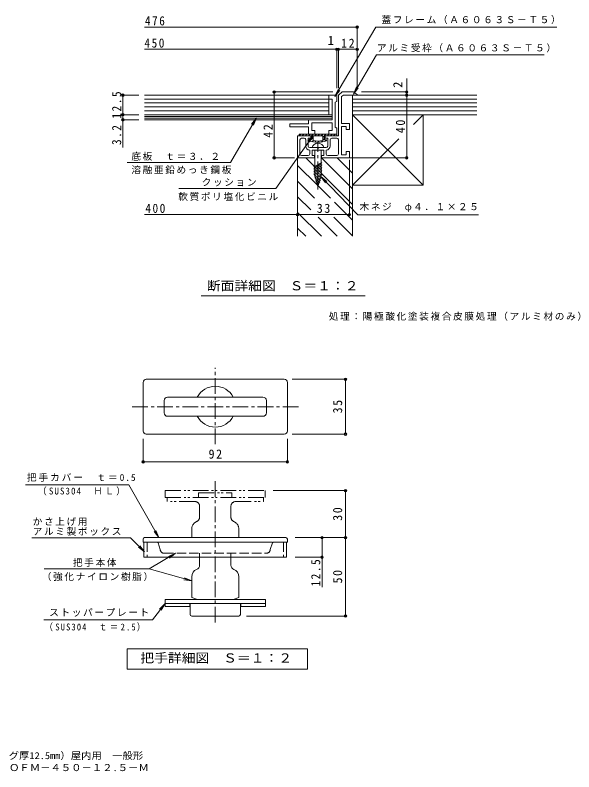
# Model space of a CAD drawing. Units: millimetres, scale not verified. Extents: x -315 to 342, y -273 to 210.
# Drawn here: x -14.3 to 342, y -273 to 209.7 of the extents above; entities that cross this region are included whole.
import ezdxf
from ezdxf.enums import TextEntityAlignment as Align

# ---------------------------------------------------------------- set-up
doc = ezdxf.new("R2010")
doc.units = ezdxf.units.MM
doc.header["$LTSCALE"] = 2
doc.header["$PDMODE"] = 32
doc.header["$PDSIZE"] = 1.6
for name, pattern in [('CHAIN1', [8, 5, -1, 1, -1]), ('CHAIN2', [12, 9, -1, 1, -1]), ('DASHED3', [4, 3, -1]), ('DOUBLE_CHAIN1', [8.8, 5, -1, 0.6, -0.6, 0.6, -1])]:
    doc.linetypes.add(name, pattern=pattern)
for name, color, linetype, lineweight in [('D-0', 3, 'Continuous', 9), ('D-1', 2, 'Continuous', 9), ('D-2', 3, 'Continuous', 9), ('D-4', 7, 'Continuous', 9), ('D-5', 7, 'Continuous', 9), ('D-6', 6, 'Continuous', 5)]:
    doc.layers.add(name, color=color, linetype=linetype, lineweight=lineweight)
doc.layers.add('F-0', color=7, linetype='Continuous')
doc.styles.add('ＭＳ ゴシック', font='')
doc.styles.get('ＭＳ ゴシック').set_extended_font_data('MS Gothic')

msp = doc.modelspace()

# ---------------------------------------------------------------- linework, layer by layer
at = {"layer": 'D-0', "linetype": 'CHAIN1'}
for p, q in [((113.292, -63.887), (113.292, -15.251)), ((60.325, -40.086), (166.574, -40.086)), ((113.292, -87.642), (113.292, -179.404))]:
    msp.add_line(p, q, dxfattribs=at)
at = {"layer": 'D-0'}
for p, q in [((157.292, -22.586), (69.292, -22.586)), ((67.292, -55.586), (67.292, -24.586)), ((159.292, -55.586), (159.292, -24.586)), ((80.692, -43.986), (80.692, -36.186)), ((143.692, -33.986), (82.892, -33.986)), ((145.892, -43.986), (145.892, -36.186)), ((143.692, -46.186), (82.892, -46.186)), ((69.292, -57.586), (157.292, -57.586)), ((67.292, -124.486), (67.292, -126.586)), ((158.392, -123.586), (68.192, -123.586)), ((159.292, -124.486), (159.292, -126.586)), ((149.731, -126.586), (67.292, -126.586)), ((67.792, -126.586), (67.792, -136.086)), ((150.211, -126.586), (159.292, -126.586)), ((158.792, -126.586), (158.792, -136.086)), ((158.792, -136.086), (67.792, -136.086)), ((103.292, -141.086), (103.292, -136.086)), ((123.292, -141.086), (123.292, -136.086)), ((98.292, -148.486), (98.292, -161.686)), ((128.292, -148.502), (128.292, -161.686)), ((81.292, -163.086), (145.292, -163.086)), ((81.292, -163.086), (81.292, -167.586)), ((98.292, -161.686), (101.292, -162.786)), ((101.292, -162.786), (101.292, -163.086)), ((128.292, -161.686), (125.292, -162.786)), ((125.292, -162.786), (125.292, -163.086)), ((145.292, -163.086), (145.292, -167.586)), ((81.292, -165.586), (145.292, -165.586)), ((81.292, -167.586), (97.042, -167.586)), ((97.042, -165.586), (97.042, -167.586)), ((97.292, -172.586), (97.292, -165.586)), ((129.292, -172.586), (129.292, -165.586)), ((129.542, -165.586), (129.542, -167.586)), ((129.542, -167.586), (145.292, -167.586)), ((128.292, -173.586), (98.292, -173.586))]:
    msp.add_line(p, q, dxfattribs=at)
at = {"layer": 'D-0', "linetype": 'DOUBLE_CHAIN1'}
for p, q in [((81.392, -93.586), (145.192, -93.586)), ((81.392, -93.586), (81.392, -98.086)), ((102.692, -95.086), (123.892, -95.086)), ((102.692, -95.086), (102.692, -98.086)), ((123.892, -95.086), (123.892, -98.086)), ((145.192, -93.586), (145.192, -98.086)), ((81.392, -98.086), (145.192, -98.086)), ((82.592, -98.086), (82.592, -100.586)), ((100.292, -100.586), (82.592, -100.586)), ((126.292, -100.586), (143.992, -100.586)), ((143.992, -98.086), (143.992, -100.586)), ((103.292, -110.586), (103.292, -103.586)), ((123.292, -110.586), (123.292, -103.586)), ((98.292, -117.986), (98.292, -123.586)), ((128.292, -118.002), (128.292, -123.586))]:
    msp.add_line(p, q, dxfattribs=at)
at = {"layer": 'D-0', "linetype": 'DASHED3'}
for p, q in [((69.792, -126.586), (69.792, -136.086)), ((76.853, -126.947), (78.192, -131.086)), ((149.731, -126.947), (148.392, -131.086)), ((156.792, -126.586), (156.792, -136.086)), ((80.692, -133.586), (145.892, -133.586)), ((103.292, -136.086), (103.292, -133.586)), ((123.292, -136.086), (123.292, -133.586))]:
    msp.add_line(p, q, dxfattribs=at)
at = {"layer": 'D-0', "color": 7}
msp.add_lwpolyline([(57.019, -207.522), (57.019, -194.522), (172.019, -194.522), (172.019, -207.522)], close=True, dxfattribs=at)
at = {"layer": 'D-0'}
for centre, radius, start, end in [((69.292, -24.586), 2, 90, 180), ((157.292, -24.586), 2, 0, 90), ((113.292, -40.086), 13, 27.9843, 152.0157), ((82.892, -36.186), 2.2, 90, 180), ((143.692, -36.186), 2.2, 0, 90), ((82.892, -43.986), 2.2, 180, 270), ((113.292, -40.086), 13, 207.9843, 332.0157), ((143.692, -43.986), 2.2, 270, 0), ((69.292, -55.586), 2, 180, 270), ((157.292, -55.586), 2, 270, 0), ((68.192, -124.486), 0.9, 90, 180), ((158.392, -124.486), 0.9, 0, 90), ((103.292, -148.502), 5, 112.02434, 180), ((100.292, -141.086), 3, 292.02405, 0), ((126.292, -141.086), 3, 180, 247.97595), ((123.292, -148.502), 5, 0, 67.97566), ((98.292, -172.586), 1, 180, 270), ((128.292, -172.586), 1, 270, 0)]:
    msp.add_arc(centre, radius, start, end, dxfattribs=at)
at = {"layer": 'D-0', "linetype": 'DOUBLE_CHAIN1'}
for centre, radius, start, end in [((100.292, -103.586), 3, 0, 90), ((126.292, -103.586), 3, 90, 180), ((100.292, -110.586), 3, 292.02405, 0), ((126.292, -110.586), 3, 180, 247.97595), ((103.292, -118.002), 5, 112.02371, 180), ((123.292, -118.002), 5, 0, 67.97629)]:
    msp.add_arc(centre, radius, start, end, dxfattribs=at)
at = {"layer": 'D-0', "linetype": 'DASHED3'}
for centre, radius, start, end in [((150.211, -127.086), 0.5, 90, 163.8992), ((80.692, -131.086), 2.5, 180, 270), ((145.892, -131.086), 2.5, 270, 0)]:
    msp.add_arc(centre, radius, start, end, dxfattribs=at)
at = {"layer": 'D-1'}
for p, q in [((194.99, 158.651), (193.789, 157.689)), ((194.99, 158.651), (203.789, 158.651)), ((203.789, 159.151), (203.789, 158.651)), ((196.789, 138.651), (196.789, 136.651)), ((165.789, 132.651), (165.789, 118.651)), ((174.539, 132.651), (165.789, 132.651)), ((166.789, 133.651), (190.789, 133.651)), ((166.789, 133.651), (166.789, 132.651)), ((166.789, 132.651), (167.789, 133.651)), ((170.039, 131.151), (168.289, 131.151)), ((168.789, 132.651), (169.789, 133.651)), ((170.789, 132.651), (171.789, 133.651)), ((172.789, 132.651), (173.789, 133.651)), ((174.539, 132.401), (175.789, 133.651)), ((174.539, 132.651), (174.539, 130.151)), ((174.539, 130.401), (175.789, 131.651)), ((175.789, 132.651), (175.789, 129.651)), ((181.789, 132.651), (175.789, 132.651)), ((176.789, 132.651), (177.789, 133.651)), ((178.789, 132.651), (179.789, 133.651)), ((180.787, 128.648), (183.039, 130.901)), ((180.789, 132.651), (181.789, 133.651)), ((181.789, 131.651), (183.789, 133.651)), ((181.789, 129.651), (181.789, 132.651)), ((183.039, 132.65), (190.789, 132.651)), ((183.039, 130.151), (183.039, 132.651)), ((184.789, 132.65), (185.789, 133.651)), ((186.789, 132.65), (187.789, 133.651)), ((190.789, 131.151), (187.539, 131.151)), ((188.789, 132.651), (189.789, 133.651)), ((190.789, 132.651), (190.789, 133.651)), ((167.289, 130.151), (167.289, 121.151)), ((171.039, 126.151), (171.039, 130.151)), ((173.289, 130.151), (173.289, 129.551)), ((174.539, 130.151), (173.289, 130.151)), ((173.579, 129.441), (174.289, 130.151)), ((175.109, 128.97), (175.789, 129.651)), ((176.787, 128.649), (177.527, 129.389)), ((178.655, 128.517), (179.488, 129.35)), ((184.289, 130.151), (183.039, 130.151)), ((183.362, 129.223), (184.289, 130.151)), ((184.289, 129.551), (184.289, 130.151)), ((186.539, 130.151), (186.539, 126.151)), ((191.789, 121.151), (191.789, 130.151)), ((173.539, 121.151), (173.539, 123.651)), ((182.539, 123.651), (175.039, 123.651)), ((184.039, 125.151), (179.089, 125.151)), ((184.039, 123.651), (184.039, 121.151)), ((196.789, 122.651), (196.789, 120.651)), ((198.789, 122.651), (196.789, 122.651)), ((168.289, 120.151), (172.539, 120.151)), ((185.039, 120.151), (190.789, 120.151))]:
    msp.add_line(p, q, dxfattribs=at)
for points in [[(203.789, 159.151), (201.289, 160.651), (194.289, 160.651), (191.789, 158.651), (191.789, 132.651), (183.289, 132.651), (183.289, 131.151), (185.039, 131.151), (185.039, 126.151)], [(196.789, 136.651), (198.789, 136.651), (198.789, 140.651), (193.789, 140.651), (193.789, 157.689)], [(196.789, 120.651), (193.789, 120.651), (193.789, 138.651), (196.789, 138.651)], [(172.539, 126.151), (172.539, 131.151), (174.289, 131.151), (174.289, 132.651)], [(165.789, 118.651), (176.539, 118.651), (176.539, 120.151), (175.039, 120.151), (175.039, 123.651)], [(179.089, 125.151), (179.089, 124.851), (178.489, 124.851), (178.489, 125.151), (173.539, 125.151)], [(182.539, 123.651), (182.539, 120.151), (181.039, 120.151), (181.039, 118.651), (198.789, 118.651), (198.789, 122.651)]]:
    msp.add_lwpolyline(points, dxfattribs=at)
for centre, radius, start, end in [((168.289, 130.151), 1, 90, 180), ((170.039, 130.151), 1, 7.01646, 90), ((187.539, 130.151), 1, 90, 180), ((190.789, 130.151), 1, 7.01646, 90), ((173.539, 126.151), 2.5, 180, 270), ((173.539, 126.151), 1, 180, 270), ((178.789, 143.651), 15.135, 248.69067, 291.30931), ((178.789, 143.651), 14.318, 257.90526, 282.09473), ((184.039, 126.151), 1, 270, 0), ((184.039, 126.151), 2.5, 270, 0), ((168.289, 121.151), 1, 180, 270), ((172.539, 121.151), 1, 270, 0), ((185.039, 121.151), 1, 180, 270), ((190.789, 121.151), 1, 270, 0)]:
    msp.add_arc(centre, radius, start, end, dxfattribs=at)
at = {"layer": 'D-2'}
for p, q in [((190.789, 158.651), (68.108, 158.651)), ((187.789, 156.151), (68.108, 156.151)), ((185.789, 158.651), (185.789, 146.151)), ((187.789, 156.151), (187.789, 142.951)), ((189.789, 154.151), (190.789, 154.651)), ((190.789, 154.651), (190.789, 158.651)), ((185.789, 153.651), (68.108, 153.651)), ((185.789, 151.151), (68.108, 151.151)), ((189.789, 138.151), (189.789, 154.151)), ((185.789, 148.651), (68.108, 148.651)), ((187.789, 146.151), (68.108, 146.151)), ((187.789, 145.084), (68.108, 145.084)), ((187.789, 144.017), (68.108, 144.017)), ((187.789, 142.951), (68.108, 142.951)), ((160.789, 140.451), (172.789, 140.451)), ((160.789, 140.451), (160.789, 138.451)), ((172.789, 142.951), (172.789, 140.451)), ((174.789, 140.951), (187.789, 140.951)), ((174.789, 136.151), (174.789, 140.951)), ((187.789, 140.951), (187.789, 136.151)), ((160.789, 138.451), (172.789, 138.451)), ((172.789, 138.451), (172.789, 133.651)), ((176.789, 136.151), (174.789, 136.151)), ((176.789, 133.651), (176.789, 136.151)), ((185.789, 136.151), (185.789, 133.651)), ((187.789, 136.151), (185.789, 136.151)), ((190.789, 137.651), (189.789, 138.151)), ((190.789, 133.651), (190.789, 137.651))]:
    msp.add_line(p, q, dxfattribs=at)
at = {"layer": 'D-4'}
for p, q in [((68.108, 202.05), (203.789, 202.05)), ((203.789, 163.139), (203.789, 202.65)), ((190.789, 163.139), (190.789, 188.465)), ((191.789, 163.139), (191.789, 188.465)), ((68.108, 187.865), (203.789, 187.865)), ((235.366, 118.651), (235.366, 169.21)), ((188.22, 160.651), (150.259, 160.651)), ((150.859, 118.651), (150.859, 160.651)), ((206.564, 160.651), (235.966, 160.651)), ((64.547, 158.651), (53.792, 158.651)), ((54.392, 125.216), (54.392, 158.651)), ((64.547, 146.151), (53.792, 146.151)), ((64.547, 142.951), (53.792, 142.951)), ((176.739, 107.801), (176.739, 123.651)), ((180.839, 107.801), (180.839, 123.651)), ((163.893, 118.651), (150.259, 118.651)), ((198.789, 117.481), (198.789, 81.856)), ((200.362, 118.651), (235.966, 118.651)), ((176.239, 112.801), (181.339, 115.746)), ((176.239, 111.801), (181.339, 114.746)), ((176.239, 110.801), (181.339, 113.746)), ((176.239, 109.801), (181.339, 112.746)), ((176.239, 108.801), (181.339, 111.746)), ((176.239, 107.801), (181.339, 110.746)), ((176.456, 106.927), (181.339, 109.746)), ((176.688, 106.061), (181.339, 108.746)), ((178.789, 100.151), (176.739, 107.801)), ((176.92, 105.195), (181.342, 107.748)), ((177.152, 104.329), (181.025, 106.565)), ((178.789, 100.151), (180.839, 107.801)), ((177.384, 103.462), (180.708, 105.382)), ((177.616, 102.596), (180.391, 104.199)), ((177.848, 101.73), (180.074, 103.016)), ((68.108, 82.456), (198.789, 82.456)), ((165.789, 82.456), (165.789, 81.856)), ((104.215, 30.686), (208.787, 30.686)), ((162.292, -22.586), (196.902, -22.586)), ((196.302, -57.586), (196.302, -22.586)), ((162.292, -57.586), (196.902, -57.586)), ((67.292, -60.586), (67.292, -75.888)), ((159.292, -60.586), (159.292, -75.888)), ((67.292, -75.288), (159.292, -75.288)), ((150.192, -93.586), (196.902, -93.586)), ((196.302, -173.586), (196.302, -93.586)), ((164.292, -123.586), (196.902, -123.586)), ((181.38, -155.088), (181.38, -123.586)), ((164.292, -136.086), (181.98, -136.086)), ((133.292, -173.586), (196.902, -173.586))]:
    msp.add_line(p, q, dxfattribs=at)
at = {"layer": 'D-4', "linetype": 'CHAIN2'}
msp.add_line((178.789, 98.422), (178.789, 128.778), dxfattribs=at)
at = {"layer": 'D-4'}
msp.add_arc((178.789, 124.111), 3.94, 15.3013, 164.69868, dxfattribs=at)
for p in [(203.789, 202.05), (190.789, 187.865), (191.789, 187.865), (203.789, 187.865), (54.392, 158.651), (150.859, 160.651), (235.366, 160.651), (235.366, 158.651), (54.392, 146.151), (54.392, 142.951), (150.859, 118.651), (235.366, 118.651), (165.789, 82.456), (198.789, 82.456), (196.302, -22.586), (196.302, -57.586), (67.292, -75.288), (159.292, -75.288), (196.302, -93.586), (181.38, -123.586), (196.302, -123.586), (181.38, -136.086), (196.302, -173.586)]:
    msp.add_point(p, dxfattribs=at)
at = {"layer": 'D-5'}
for p, q in [((189.641, 157.717), (215.614, 202.05)), ((331.171, 202.05), (215.614, 202.05)), ((201.396, 159.343), (216.082, 184.411)), ((216.082, 184.411), (323.091, 184.411)), ((189.641, 157.717), (191.584, 162.324)), ((189.641, 157.717), (192.71, 161.665)), ((201.396, 159.343), (203.339, 163.95)), ((201.396, 159.343), (204.465, 163.29)), ((122.995, 115.64), (139.496, 144.178)), ((139.496, 144.178), (136.45, 140.213)), ((139.496, 144.178), (137.58, 139.56)), ((175.679, 133.008), (172.302, 129.32)), ((57.216, 115.64), (122.995, 115.64)), ((180.561, 106.765), (183.541, 102.75)), ((151.895, 99.01), (89.995, 99.01)), ((204.207, 82.349), (281.207, 82.349)), ((-7.749, -89.876), (58.23, -89.876)), ((77.307, -123.586), (75.433, -118.95)), ((68.243, -132.736), (65.205, -128.765)), ((88.023, -133.586), (83.421, -135.539)), ((4.275, -143.528), (71.141, -143.528)), ((98.292, -151.181), (93.698, -149.208)), ((81.292, -165.586), (77.781, -169.146)), ((81.292, -165.586), (78.822, -169.933))]:
    msp.add_line(p, q, dxfattribs=at)
for points in [[(151.895, 99.01), (175.679, 133.008), (173.372, 128.572)], [(204.207, 82.349), (180.561, 106.765), (184.479, 103.658)], [(58.23, -89.876), (77.307, -123.586), (74.297, -119.593)], [(-3.682, -123.668), (59.2, -123.668), (68.243, -132.736), (64.281, -129.687)], [(71.141, -143.528), (88.023, -133.586), (84.083, -136.664)], [(71.141, -143.528), (98.292, -151.181), (93.344, -150.464)], [(4.016, -176.054), (73.373, -176.054), (81.292, -165.586)]]:
    msp.add_lwpolyline(points, dxfattribs=at)
at = {"layer": 'D-5', "color": 3, "linetype": 'DASHED3'}
msp.add_arc((76.373, -127.086), 0.5, 16.1008, 90, dxfattribs=at)
at = {"layer": 'D-6'}
for p, q in [((200.789, 68.651), (200.789, 158.651)), ((200.789, 158.651), (280.007, 158.651)), ((200.789, 156.151), (280.007, 156.151)), ((200.789, 153.651), (280.007, 153.651)), ((200.789, 151.151), (280.007, 151.151)), ((200.789, 148.651), (280.007, 148.651)), ((200.789, 146.151), (280.007, 146.151)), ((239.619, 139.981), (245.789, 146.151)), ((200.789, 101.151), (230.442, 130.804)), ((165.789, 118.651), (165.789, 68.651)), ((171.011, 118.651), (176.739, 112.923)), ((181.011, 118.651), (200.789, 98.873)), ((191.011, 118.651), (200.789, 108.873)), ((198.789, 118.651), (200.789, 118.651)), ((165.789, 113.873), (178.525, 101.137)), ((180.839, 108.823), (200.789, 88.873)), ((165.789, 103.873), (176.678, 92.984)), ((178.942, 100.72), (186.678, 92.984)), ((200.789, 101.151), (245.789, 101.151)), ((165.789, 93.873), (174.205, 85.457)), ((189.296, 90.366), (200.789, 78.873)), ((165.789, 83.873), (181.011, 68.651)), ((178.868, 80.794), (191.011, 68.651)), ((188.868, 80.794), (200.789, 68.873)), ((165.789, 73.873), (171.011, 68.651))]:
    msp.add_line(p, q, dxfattribs=at)
msp.add_lwpolyline([(200.789, 146.151), (245.789, 101.151), (245.789, 146.151)], dxfattribs=at)

# ---------------------------------------------------------------- texts
at = {"layer": 'D-0', "color": 2, "style": 'ＭＳ ゴシック', "width": 1.1}
msp.add_text('把手詳細図\u3000Ｓ＝１：２', height=5.865, dxfattribs=at).set_placement((65.519, -205.022), align=Align.BOTTOM_LEFT)
at = {"layer": 'D-4', "color": 2, "style": 'ＭＳ ゴシック'}
msp.add_text('1', height=5.865, dxfattribs=at).set_placement((184.979, 188.865), align=Align.BOTTOM_LEFT)
msp.add_text('2', height=5.865, rotation=90, dxfattribs=at).set_placement((234.366, 163.296), align=Align.BOTTOM_LEFT)
at = {"layer": 'D-4', "color": 2, "style": 'ＭＳ ゴシック', "width": 1.1}
msp.add_text('断面詳細図\u3000Ｓ＝１：２', height=5.865, dxfattribs=at).set_placement((107.877, 32.378), align=Align.BOTTOM_LEFT)
at = {"layer": 'D-4', "color": 2, "char_height": 5.865, "attachment_point": 7, "style": 'ＭＳ ゴシック'}
for s, insert in [('\\T1.27;\\W0.9;476', (68.43, 203.05)), ('\\T1.27;\\W0.9;450', (68.155, 188.865)), ('\\T1.27;\\W0.95;12', (193.539, 188.865)), ('\\T1.27;\\W0.9;400', (68.73, 83.456)), ('\\T1.27;\\W0.95;33', (178.039, 83.456)), ('\\T1.27;\\W0.95;92', (109.042, -73.288))]:
    msp.add_mtext(s, dxfattribs=dict(at, insert=insert))
at = {"layer": 'D-4', "color": 2, "char_height": 5.865, "attachment_point": 7, "rotation": 90, "style": 'ＭＳ ゴシック'}
for s, insert in [('\\T1.28;\\W0.9;12.5', (53.392, 143.651)), ('\\T1.27;\\W0.95;40', (234.366, 134.401)), ('\\T1.27;\\W0.9;3.2', (53.392, 126.841)), ('\\T1.27;\\W0.95;42', (149.859, 131.469)), ('\\T1.27;\\W0.95;35', (194.302, -44.336)), ('\\T1.27;\\W0.95;30', (194.302, -112.836)), ('\\T1.28;\\W0.9;12.5', (180.38, -154.788)), ('\\T1.27;\\W0.95;50', (194.302, -152.836))]:
    msp.add_mtext(s, dxfattribs=dict(at, insert=insert))
at = {"layer": 'D-4', "insert": (185.682, 14.767), "char_height": 4.399, "attachment_point": 7, "style": 'ＭＳ ゴシック'}
msp.add_mtext('\\T1.17;処理：陽極酸化塗装複合皮膜処理（アルミ材のみ）', dxfattribs=at)
at = {"layer": 'D-5', "char_height": 4.399, "attachment_point": 7, "style": 'ＭＳ ゴシック'}
for s, insert in [('\\T1.17;蓋フレーム（Ａ６０６３Ｓ－Ｔ５）', (219.292, 203.966)), ('\\T1.17;アルミ受枠（Ａ６０６３Ｓ－Ｔ５）', (216.382, 185.958)), ('\\T1.17;底板\u3000ｔ＝３．２', (59.788, 116.833)), ('\\T1.17;溶融亜鉛めっき鋼板', (59.788, 108.304)), ('\\T1.17;クッション', (104.656, 100.435)), ('\\T1.17;軟質ポリ塩化ビニル', (89.681, 91.179)), ('\\T1.17;木ネジ\u3000φ４．１×２５', (205.265, 84.061)), ('\\T1.2;把手カバー\u3000ｔ＝0.5', (-6.785, -87.922)), ('\\T1.24;\\W0.95;（SUS304\u3000ＨＬ）', (-0.036, -96.66)), ('\\T1.17;かさ上げ用', (-3.125, -116.115)), ('\\T1.17;アルミ製ボックス', (-3.125, -122.359)), ('\\T1.17;把手本体', (22.564, -142.218)), ('\\T1.17;（強化ナイロン樹脂）', (2.685, -151.263)), ('\\T1.17;ストッパープレート', (7.39, -174)), ('\\T1.27;\\W0.9;（SUS304\u3000ｔ＝2.5）', (4.309, -183.377))]:
    msp.add_mtext(s, dxfattribs=dict(at, insert=insert))
at = {"layer": 'F-0', "style": 'ＭＳ ゴシック', "width": 1.1}
for s, p in [('フロアーハッチ\u3000フローリング床材用（フローリング厚12.5mm）屋内用\u3000一般形', (-170.222, -266.176)), ('アルミニウム＋スチール製\u3000アルミニウム目地\u3000ＭＯＦＭ－４５０－１２.５－Ｍ', (-169.997, -273.822))]:
    msp.add_text(s, height=4.399, dxfattribs=at).set_placement(p, align=Align.BOTTOM_LEFT)

doc.saveas('drawing.dxf')
